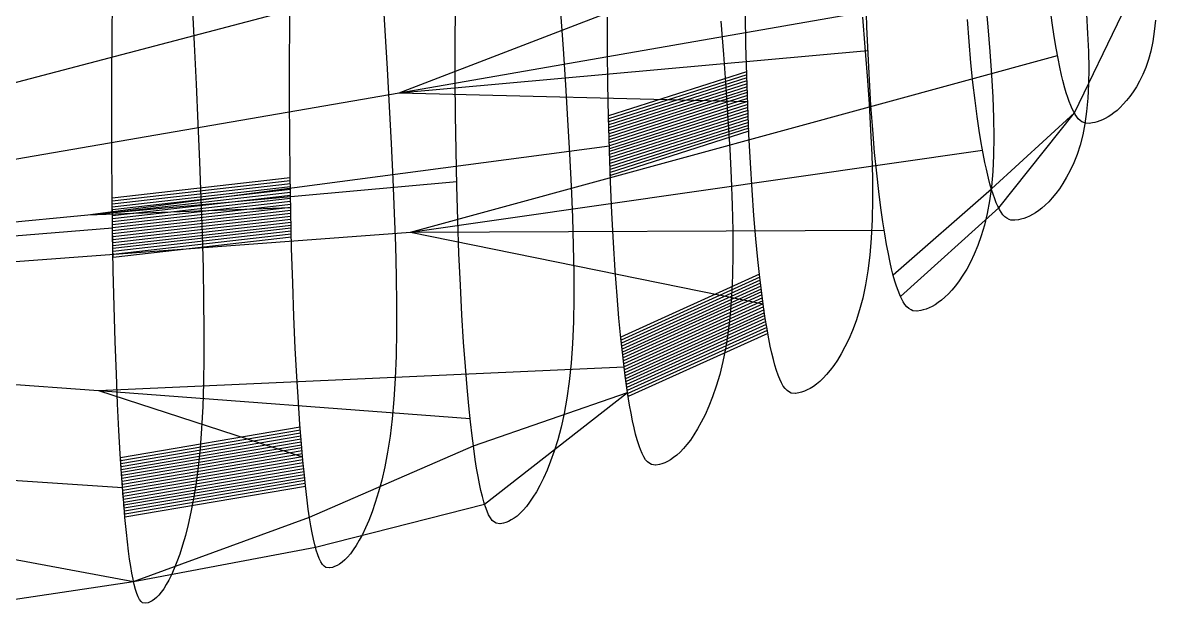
# Model space of a CAD drawing. Extents: x -442 to 442, y 0 to 303.
# Drawn here: x 207.7 to 436.3, y 16.7 to 135.2 of the extents above; entities that cross this region are included whole.
import ezdxf

# ---------------------------------------------------------------- set-up
doc = ezdxf.new("R2010")
doc.units = 0

msp = doc.modelspace()

# ---------------------------------------------------------------- linework, layer by layer
at = {"layer": 'default', "color": 8, "linetype": 'CONTINUOUS'}
for p, q in [((283.664, 121.023, 306.413), (412.981, 170.812, 195.612)), ((35.344, 78.234, 669.552), (314.97, 151.738, 364.912)), ((283.664, 121.023, 306.413), (398.056, 140.995, 173.731)), ((283.664, 121.023, 306.413), (378.28, 129.588, 152.432)), ((35.344, 78.234, 669.552), (283.664, 121.023, 306.413)), ((283.664, 121.023, 306.413), (353.993, 119.284, 132.039)), ((220.815, 96.464, 254.471), (326.089, 110.377, 111.977)), ((220.815, 96.464, 254.471), (295.275, 103.161, 92.887)), ((35.344, 78.234, 669.552), (220.815, 96.464, 254.471)), ((220.815, 96.464, 254.471), (261.779, 97.917, 75.366)), ((144.525, 87.149, 219.698), (225.815, 93.813, 60.029))]:
    msp.add_line(p, q, dxfattribs=at)
at = {"layer": 'default', "color": 3, "linetype": 'CONTINUOUS'}
for p, q in [((261.618, 134.713, 75.69), (261.718, 142.328, 75.489)), ((225.715, 132.113, 60.279), (225.81, 140.037, 60.041)), ((378.082, 134.35, 152.62), (377.91, 139.819, 152.784)), ((294.984, 130.926, 93.367), (295.035, 138.127, 93.283)), ((415.468, 135.141, 194.269), (415.064, 138.198, 194.488)), ((325.732, 129.592, 112.472), (325.717, 136.303, 112.494)), ((353.669, 130.729, 132.424), (353.575, 136.866, 132.536)), ((398.702, 131.367, 173.263), (398.372, 135.824, 173.502)), ((415.879, 132.421, 194.047), (415.468, 135.141, 194.269)), ((261.56, 127.137, 75.806), (261.618, 134.713, 75.69)), ((378.306, 128.94, 152.406), (378.082, 134.35, 152.62)), ((225.657, 124.227, 60.424), (225.715, 132.113, 60.279)), ((294.982, 123.74, 93.369), (294.984, 130.926, 93.367)), ((353.817, 124.611, 132.248), (353.669, 130.729, 132.424)), ((399.07, 127.113, 172.996), (398.702, 131.367, 173.263)), ((416.279, 130.043, 193.832), (415.879, 132.421, 194.047)), ((325.805, 122.885, 112.371), (325.732, 129.592, 112.472)), ((378.577, 123.643, 152.149), (378.306, 128.94, 152.406)), ((416.66, 127.98, 193.626), (416.279, 130.043, 193.832)), ((261.548, 119.575, 75.831), (261.56, 127.137, 75.806)), ((399.471, 123.121, 172.704), (399.07, 127.113, 172.996)), ((417.022, 126.194, 193.431), (416.66, 127.98, 193.626)), ((417.365, 124.638, 193.246), (417.022, 126.194, 193.431)), ((225.638, 116.357, 60.473), (225.657, 124.227, 60.424)), ((295.036, 116.558, 93.281), (294.982, 123.74, 93.369)), ((354.016, 118.559, 132.011), (353.817, 124.611, 132.248)), ((378.892, 118.518, 151.848), (378.577, 123.643, 152.149)), ((417.633, 123.517, 193.1), (417.365, 124.638, 193.246)), ((325.932, 116.199, 112.195), (325.805, 122.885, 112.371)), ((399.894, 119.483, 172.398), (399.471, 123.121, 172.704)), ((261.584, 112.016, 75.757), (261.548, 119.575, 75.831)), ((400.325, 116.245, 172.085), (399.894, 119.483, 172.398)), ((354.263, 112.634, 131.718), (354.016, 118.559, 132.011)), ((379.248, 113.626, 151.51), (378.892, 118.518, 151.848)), ((225.662, 108.489, 60.413), (225.638, 116.357, 60.473)), ((295.14, 109.397, 93.109), (295.036, 116.558, 93.281)), ((326.11, 109.585, 111.948), (325.932, 116.199, 112.195)), ((400.746, 113.414, 171.78), (400.325, 116.245, 172.085)), ((354.555, 106.899, 131.371), (354.263, 112.634, 131.718)), ((379.639, 109.035, 151.138), (379.248, 113.626, 151.51)), ((401.15, 110.958, 171.487), (400.746, 113.414, 171.78)), ((261.667, 104.48, 75.591), (261.584, 112.016, 75.757)), ((401.533, 108.831, 171.209), (401.15, 110.958, 171.487)), ((225.725, 100.645, 60.254), (225.662, 108.489, 60.413)), ((295.293, 102.313, 92.857), (295.14, 109.397, 93.109)), ((326.335, 103.109, 111.636), (326.11, 109.585, 111.948)), ((380.053, 104.85, 150.743), (379.639, 109.035, 151.138)), ((401.898, 106.978, 170.944), (401.533, 108.831, 171.209)), ((354.888, 101.425, 130.976), (354.555, 106.899, 131.371)), ((402.184, 105.643, 170.736), (401.898, 106.978, 170.944)), ((261.795, 97.024, 75.336), (261.667, 104.48, 75.591)), ((326.606, 96.841, 111.26), (326.335, 103.109, 111.636)), ((380.479, 101.125, 150.337), (380.053, 104.85, 150.743)), ((225.827, 92.884, 59.998), (225.725, 100.645, 60.254)), ((295.491, 95.376, 92.53), (295.293, 102.313, 92.857)), ((355.257, 96.288, 130.538), (354.888, 101.425, 130.976)), ((380.897, 97.868, 149.939), (380.479, 101.125, 150.337)), ((261.963, 89.723, 74.998), (261.795, 97.024, 75.336)), ((326.918, 90.857, 110.827), (326.606, 96.841, 111.26)), ((355.652, 91.604, 130.069), (355.257, 96.288, 130.538)), ((381.299, 95.042, 149.557), (380.897, 97.868, 149.939)), ((295.734, 88.662, 92.131), (295.491, 95.376, 92.53)), ((381.681, 92.594, 149.192), (381.299, 95.042, 149.557)), ((225.965, 85.284, 59.654), (225.827, 92.884, 59.998)), ((356.06, 87.434, 129.584), (355.652, 91.604, 130.069)), ((382.046, 90.462, 148.845), (381.681, 92.594, 149.192)), ((262.171, 82.656, 74.58), (261.963, 89.723, 74.998)), ((327.267, 85.24, 110.343), (326.918, 90.857, 110.827)), ((382.334, 88.925, 148.571), (382.046, 90.462, 148.845)), ((296.016, 82.252, 91.666), (295.734, 88.662, 92.131)), ((356.461, 83.788, 129.108), (356.06, 87.434, 129.584)), ((226.137, 77.927, 59.221), (225.965, 85.284, 59.654)), ((327.643, 80.119, 109.821), (327.267, 85.24, 110.343)), ((262.416, 75.908, 74.089), (262.171, 82.656, 74.58)), ((356.849, 80.624, 128.647), (356.461, 83.788, 129.108)), ((296.334, 76.235, 91.141), (296.016, 82.252, 91.666)), ((328.034, 75.56, 109.279), (327.643, 80.119, 109.821)), ((357.219, 77.883, 128.208), (356.849, 80.624, 128.647)), ((226.342, 70.902, 58.709), (226.137, 77.927, 59.221)), ((357.573, 75.495, 127.787), (357.219, 77.883, 128.208)), ((262.695, 69.574, 73.53), (262.416, 75.908, 74.089)), ((296.679, 70.747, 90.573), (296.334, 76.235, 91.141)), ((328.42, 71.573, 108.743), (328.034, 75.56, 109.279)), ((357.852, 73.774, 127.455), (357.573, 75.495, 127.787)), ((226.576, 64.308, 58.122), (226.342, 70.902, 58.709)), ((328.794, 68.112, 108.224), (328.42, 71.573, 108.743)), ((262.998, 63.797, 72.921), (262.695, 69.574, 73.53)), ((297.04, 65.863, 89.979), (296.679, 70.747, 90.573)), ((329.152, 65.114, 107.727), (328.794, 68.112, 108.224)), ((226.832, 58.293, 57.48), (226.576, 64.308, 58.122)), ((297.397, 61.59, 89.39), (297.04, 65.863, 89.979)), ((329.495, 62.502, 107.251), (329.152, 65.114, 107.727)), ((263.317, 58.654, 72.283), (262.998, 63.797, 72.921)), ((329.767, 60.619, 106.874), (329.495, 62.502, 107.251)), ((297.744, 57.881, 88.818), (297.397, 61.59, 89.39)), ((227.101, 52.938, 56.805), (226.832, 58.293, 57.48)), ((263.633, 54.155, 71.648), (263.317, 58.654, 72.283)), ((298.077, 54.668, 88.269), (297.744, 57.881, 88.818)), ((227.37, 48.253, 56.131), (227.101, 52.938, 56.805)), ((263.941, 50.25, 71.03), (263.633, 54.155, 71.648)), ((298.397, 51.868, 87.742), (298.077, 54.668, 88.269)), ((298.65, 49.849, 87.325), (298.397, 51.868, 87.742)), ((227.632, 44.187, 55.474), (227.37, 48.253, 56.131)), ((264.238, 46.866, 70.435), (263.941, 50.25, 71.03)), ((264.523, 43.917, 69.864), (264.238, 46.866, 70.435)), ((227.885, 40.663, 54.841), (227.632, 44.187, 55.474)), ((264.749, 41.791, 69.41), (264.523, 43.917, 69.864)), ((228.128, 37.592, 54.231), (227.885, 40.663, 54.841)), ((228.321, 35.378, 53.747), (228.128, 37.592, 54.231))]:
    msp.add_line(p, q, dxfattribs=at)
at = {"layer": 'default', "color": 5, "linetype": 'CONTINUOUS'}
for p, q in [((280.318, 141.457, 38.183), (280.795, 133.638, 37.227)), ((402.041, 139.598, 129.804), (402.513, 134.377, 129.354)), ((241.887, 139.009, 19.746), (242.29, 130.868, 18.734)), ((316.224, 137.244, 58.365), (316.733, 129.897, 57.525)), ((348.609, 135.51, 80.729), (349.13, 128.761, 80.007)), ((377.168, 136.295, 104.517), (377.67, 130.262, 103.921)), ((422.368, 136.884, 156.093), (422.629, 133.005, 155.904)), ((436.296, 135.689, 183.027), (436.082, 133.44, 183.142)), ((280.795, 133.638, 37.227), (281.244, 125.903, 36.326)), ((402.513, 134.377, 129.354), (402.92, 129.379, 128.967)), ((422.629, 133.005, 155.904), (422.796, 129.372, 155.783)), ((436.082, 133.44, 183.142), (435.777, 131.372, 183.307)), ((242.29, 130.868, 18.734), (242.67, 122.814, 17.782)), ((435.777, 131.372, 183.307), (435.382, 129.477, 183.52)), ((316.733, 129.897, 57.525), (317.211, 122.665, 56.737)), ((349.13, 128.761, 80.007), (349.608, 122.165, 79.344)), ((377.67, 130.262, 103.921), (378.118, 124.419, 103.39)), ((402.92, 129.379, 128.967), (403.254, 124.64, 128.649)), ((422.796, 129.372, 155.783), (422.86, 125.986, 155.737)), ((435.382, 129.477, 183.52), (434.902, 127.739, 183.779)), ((281.244, 125.903, 36.326), (281.666, 118.289, 35.481)), ((422.86, 125.986, 155.737), (422.821, 122.845, 155.765)), ((434.352, 126.155, 184.076), (433.75, 124.719, 184.401)), ((434.902, 127.739, 183.779), (434.352, 126.155, 184.076)), ((378.118, 124.419, 103.39), (378.501, 118.826, 102.935)), ((403.254, 124.64, 128.649), (403.501, 120.18, 128.414)), ((433.75, 124.719, 184.401), (433.113, 123.422, 184.745)), ((242.67, 122.814, 17.782), (243.026, 114.887, 16.889)), ((317.211, 122.665, 56.737), (317.65, 115.598, 56.015)), ((349.608, 122.165, 79.344), (350.032, 115.777, 78.754)), ((422.821, 122.845, 155.765), (422.674, 119.941, 155.872)), ((431.794, 121.219, 185.457), (431.128, 120.29, 185.816)), ((432.459, 122.26, 185.098), (431.794, 121.219, 185.457)), ((433.113, 123.422, 184.745), (432.459, 122.26, 185.098)), ((403.501, 120.18, 128.414), (403.654, 116.004, 128.269)), ((422.674, 119.941, 155.872), (422.426, 117.269, 156.052)), ((430.468, 119.465, 186.173), (429.819, 118.732, 186.523)), ((431.128, 120.29, 185.816), (430.468, 119.465, 186.173)), ((281.666, 118.289, 35.481), (282.051, 110.849, 34.708)), ((378.501, 118.826, 102.935), (378.813, 113.523, 102.564)), ((420.118, 116.7, 191.759), (419.949, 117.001, 191.85)), ((420.426, 116.221, 191.593), (420.118, 116.7, 191.759)), ((422.426, 117.269, 156.052), (422.078, 114.813, 156.304)), ((427.942, 117.009, 187.536), (427.34, 116.57, 187.861)), ((428.556, 117.512, 187.204), (427.942, 117.009, 187.536)), ((429.18, 118.083, 186.868), (428.556, 117.512, 187.204)), ((429.819, 118.732, 186.523), (429.18, 118.083, 186.868)), ((243.026, 114.887, 16.889), (243.351, 107.141, 16.075)), ((317.65, 115.598, 56.015), (318.038, 108.754, 55.375)), ((350.032, 115.777, 78.754), (350.394, 109.662, 78.253)), ((403.654, 116.004, 128.269), (403.701, 112.112, 128.224)), ((420.747, 115.815, 191.42), (420.426, 116.221, 191.593)), ((421.096, 115.482, 191.231), (420.747, 115.815, 191.42)), ((421.465, 115.223, 191.032), (421.096, 115.482, 191.231)), ((421.868, 115.038, 190.815), (421.465, 115.223, 191.032)), ((422.078, 114.813, 156.304), (421.633, 112.563, 156.627)), ((422.192, 114.92, 190.639), (421.868, 115.038, 190.815)), ((422.913, 114.889, 190.25), (422.192, 114.92, 190.639)), ((422.964, 114.889, 190.223), (422.913, 114.889, 190.25)), ((423.604, 114.966, 189.878), (422.964, 114.889, 190.223)), ((424.05, 115.073, 189.637), (423.604, 114.966, 189.878)), ((424.577, 115.215, 189.352), (424.05, 115.073, 189.637)), ((425.092, 115.391, 189.074), (424.577, 115.215, 189.352)), ((425.63, 115.607, 188.784), (425.092, 115.391, 189.074)), ((426.181, 115.872, 188.486), (425.63, 115.607, 188.784)), ((426.752, 116.192, 188.178), (426.181, 115.872, 188.486)), ((427.34, 116.57, 187.861), (426.752, 116.192, 188.178)), ((378.813, 113.523, 102.564), (379.04, 108.534, 102.294)), ((403.701, 112.112, 128.224), (403.643, 108.503, 128.278)), ((421.633, 112.563, 156.627), (421.098, 110.502, 157.015)), ((282.051, 110.849, 34.708), (282.391, 103.645, 34.025)), ((421.098, 110.502, 157.015), (420.485, 108.623, 157.46)), ((318.038, 108.754, 55.375), (318.366, 102.204, 54.833)), ((350.394, 109.662, 78.253), (350.686, 103.866, 77.848)), ((379.04, 108.534, 102.294), (379.174, 103.862, 102.136)), ((403.643, 108.503, 128.278), (403.477, 105.167, 128.437)), ((420.485, 108.623, 157.46), (419.817, 106.922, 157.944)), ((243.351, 107.141, 16.075), (243.637, 99.64, 15.357)), ((419.112, 105.386, 158.456), (418.389, 104.011, 158.98)), ((419.817, 106.922, 157.944), (419.112, 105.386, 158.456)), ((282.391, 103.645, 34.025), (282.678, 96.749, 33.45)), ((350.686, 103.866, 77.848), (350.895, 98.412, 77.558)), ((379.174, 103.862, 102.136), (379.204, 99.509, 102.099)), ((403.477, 105.167, 128.437), (403.207, 102.098, 128.693)), ((418.389, 104.011, 158.98), (417.655, 102.779, 159.513)), ((318.366, 102.204, 54.833), (318.63, 95.994, 54.399)), ((403.207, 102.098, 128.693), (402.836, 99.28, 129.047)), ((416.193, 100.706, 160.573), (415.478, 99.84, 161.092)), ((416.921, 101.681, 160.045), (416.193, 100.706, 160.573)), ((417.655, 102.779, 159.513), (416.921, 101.681, 160.045)), ((243.637, 99.64, 15.357), (243.878, 92.461, 14.754)), ((350.895, 98.412, 77.558), (351.012, 93.306, 77.395)), ((379.204, 99.509, 102.099), (379.132, 95.474, 102.185)), ((402.836, 99.28, 129.047), (402.367, 96.698, 129.494)), ((414.089, 98.402, 162.1), (413.414, 97.81, 162.589)), ((414.776, 99.075, 161.602), (414.089, 98.402, 162.1)), ((415.478, 99.84, 161.092), (414.776, 99.075, 161.602)), ((282.678, 96.749, 33.45), (282.907, 90.213, 32.991)), ((402.367, 96.698, 129.494), (401.805, 94.335, 130.028)), ((404.856, 97.515, 168.798), (404.674, 97.874, 168.93)), ((405.19, 96.943, 168.556), (404.856, 97.515, 168.798)), ((405.539, 96.457, 168.303), (405.19, 96.943, 168.556)), ((405.918, 96.058, 168.028), (405.539, 96.457, 168.303)), ((406.32, 95.747, 167.736), (405.918, 96.058, 168.028)), ((410.877, 96.164, 164.43), (410.287, 95.912, 164.858)), ((411.481, 96.474, 163.992), (410.877, 96.164, 164.43)), ((412.108, 96.85, 163.537), (411.481, 96.474, 163.992)), ((412.753, 97.293, 163.069), (412.108, 96.85, 163.537)), ((413.414, 97.81, 162.589), (412.753, 97.293, 163.069)), ((318.63, 95.994, 54.399), (318.815, 90.153, 54.093)), ((379.132, 95.474, 102.185), (378.952, 91.745, 102.399)), ((401.805, 94.335, 130.028), (401.165, 92.181, 130.638)), ((406.759, 95.523, 167.418), (406.32, 95.747, 167.736)), ((407.113, 95.379, 167.161), (406.759, 95.523, 167.418)), ((407.901, 95.336, 166.589), (407.113, 95.379, 167.161)), ((407.957, 95.335, 166.549), (407.901, 95.336, 166.589)), ((408.657, 95.421, 166.041), (407.957, 95.335, 166.549)), ((409.146, 95.544, 165.686), (408.657, 95.421, 166.041)), ((409.723, 95.709, 165.267), (409.146, 95.544, 165.686)), ((410.287, 95.912, 164.858), (409.723, 95.709, 165.267)), ((243.878, 92.461, 14.754), (244.069, 85.657, 14.276)), ((351.012, 93.306, 77.395), (351.028, 88.55, 77.373)), ((378.952, 91.745, 102.399), (378.671, 88.316, 102.733)), ((401.165, 92.181, 130.638), (400.47, 90.232, 131.301)), ((282.907, 90.213, 32.991), (283.065, 84.064, 32.673)), ((318.815, 90.153, 54.093), (318.915, 84.684, 53.93)), ((400.47, 90.232, 131.301), (399.736, 88.474, 131.999)), ((351.028, 88.55, 77.373), (350.943, 84.142, 77.491)), ((378.671, 88.316, 102.733), (378.29, 85.167, 103.185)), ((398.985, 86.9, 132.714), (398.224, 85.491, 133.439)), ((399.736, 88.474, 131.999), (398.985, 86.9, 132.714)), ((244.069, 85.657, 14.276), (244.199, 79.256, 13.949)), ((318.915, 84.684, 53.93), (318.918, 79.591, 53.924)), ((378.29, 85.167, 103.185), (377.812, 82.285, 103.753)), ((398.224, 85.491, 133.439), (397.464, 84.236, 134.163)), ((283.065, 84.064, 32.673), (283.146, 78.309, 32.511)), ((350.943, 84.142, 77.491), (350.752, 80.069, 77.756)), ((396.71, 83.122, 134.881), (395.971, 82.134, 135.585)), ((397.464, 84.236, 134.163), (396.71, 83.122, 134.881)), ((350.752, 80.069, 77.756), (350.462, 76.325, 78.159)), ((377.812, 82.285, 103.753), (377.243, 79.646, 104.428)), ((394.535, 80.494, 136.952), (393.838, 79.819, 137.616)), ((395.244, 81.262, 136.277), (394.535, 80.494, 136.952)), ((395.971, 82.134, 135.585), (395.244, 81.262, 136.277)), ((244.199, 79.256, 13.949), (244.263, 73.266, 13.79)), ((283.146, 78.309, 32.511), (283.141, 72.95, 32.521)), ((318.918, 79.591, 53.924), (318.827, 74.871, 54.075)), ((377.243, 79.646, 104.428), (376.598, 77.244, 105.195)), ((385.037, 79.56, 145.997), (384.851, 79.974, 146.174)), ((385.377, 78.899, 145.673), (385.037, 79.56, 145.997)), ((385.733, 78.337, 145.334), (385.377, 78.899, 145.673)), ((386.12, 77.875, 144.965), (385.733, 78.337, 145.334)), ((386.532, 77.514, 144.573), (386.12, 77.875, 144.965)), ((391.22, 77.952, 140.109), (390.612, 77.668, 140.688)), ((391.843, 78.302, 139.516), (391.22, 77.952, 140.109)), ((392.489, 78.728, 138.9), (391.843, 78.302, 139.516)), ((393.155, 79.232, 138.266), (392.489, 78.728, 138.9)), ((393.838, 79.819, 137.616), (393.155, 79.232, 138.266)), ((350.462, 76.325, 78.159), (350.074, 72.888, 78.697)), ((376.598, 77.244, 105.195), (375.897, 75.071, 106.027)), ((386.983, 77.253, 144.144), (386.532, 77.514, 144.573)), ((387.346, 77.084, 143.798), (386.983, 77.253, 144.144)), ((388.156, 77.028, 143.027), (387.346, 77.084, 143.798)), ((388.213, 77.026, 142.972), (388.156, 77.028, 143.027)), ((388.934, 77.118, 142.286), (388.213, 77.026, 142.972)), ((389.437, 77.255, 141.807), (388.934, 77.118, 142.286)), ((390.031, 77.439, 141.241), (389.437, 77.255, 141.807)), ((390.612, 77.668, 140.688), (390.031, 77.439, 141.241)), ((244.263, 73.266, 13.79), (244.253, 67.688, 13.815)), ((318.827, 74.871, 54.075), (318.636, 70.511, 54.389)), ((375.897, 75.071, 106.027), (375.16, 73.111, 106.902)), ((283.141, 72.95, 32.521), (283.051, 67.983, 32.702)), ((350.074, 72.888, 78.697), (349.59, 69.743, 79.368)), ((374.407, 71.358, 107.797), (373.643, 69.789, 108.703)), ((375.16, 73.111, 106.902), (374.407, 71.358, 107.797)), ((318.636, 70.511, 54.389), (318.351, 66.504, 54.859)), ((349.59, 69.743, 79.368), (349.018, 66.865, 80.163)), ((373.643, 69.789, 108.703), (372.882, 68.393, 109.608)), ((244.253, 67.688, 13.815), (244.169, 62.519, 14.024)), ((283.051, 67.983, 32.702), (282.871, 63.396, 33.063)), ((318.351, 66.504, 54.859), (317.974, 62.827, 55.48)), ((349.018, 66.865, 80.163), (348.369, 64.246, 81.062)), ((372.127, 67.154, 110.503), (371.388, 66.055, 111.382)), ((372.882, 68.393, 109.608), (372.127, 67.154, 110.503)), ((348.369, 64.246, 81.062), (347.667, 61.877, 82.036)), ((369.952, 64.235, 113.086), (369.256, 63.487, 113.913)), ((370.661, 65.087, 112.245), (369.952, 64.235, 113.086)), ((371.388, 66.055, 111.382), (370.661, 65.087, 112.245)), ((244.169, 62.519, 14.024), (244.009, 57.746, 14.426)), ((282.871, 63.396, 33.063), (282.607, 59.182, 33.592)), ((317.974, 62.827, 55.48), (317.507, 59.463, 56.249)), ((347.667, 61.877, 82.036), (346.93, 59.743, 83.059)), ((360.501, 63.276, 124.31), (360.318, 63.741, 124.527)), ((360.836, 62.534, 123.912), (360.501, 63.276, 124.31)), ((361.188, 61.903, 123.494), (360.836, 62.534, 123.912)), ((361.572, 61.383, 123.038), (361.188, 61.903, 123.494)), ((367.266, 61.808, 116.277), (366.644, 61.422, 117.015)), ((367.911, 62.278, 115.511), (367.266, 61.808, 116.277)), ((368.575, 62.836, 114.722), (367.911, 62.278, 115.511)), ((369.256, 63.487, 113.913), (368.575, 62.836, 114.722)), ((317.507, 59.463, 56.249), (316.956, 56.386, 57.157)), ((346.93, 59.743, 83.059), (346.177, 57.834, 84.104)), ((361.98, 60.975, 122.554), (361.572, 61.383, 123.038)), ((362.427, 60.679, 122.023), (361.98, 60.975, 122.554)), ((362.787, 60.487, 121.595), (362.427, 60.679, 122.023)), ((363.593, 60.416, 120.639), (362.787, 60.487, 121.595)), ((363.65, 60.414, 120.571), (363.593, 60.416, 120.639)), ((364.367, 60.51, 119.719), (363.65, 60.414, 120.571)), ((364.868, 60.659, 119.124), (364.367, 60.51, 119.719)), ((365.46, 60.859, 118.421), (364.868, 60.659, 119.124)), ((366.039, 61.11, 117.734), (365.46, 60.859, 118.421)), ((366.644, 61.422, 117.015), (366.039, 61.11, 117.734)), ((244.009, 57.746, 14.426), (243.776, 53.361, 15.009)), ((282.607, 59.182, 33.592), (282.26, 55.315, 34.289)), ((346.177, 57.834, 84.104), (345.415, 56.126, 85.162)), ((282.26, 55.315, 34.289), (281.832, 51.777, 35.147)), ((316.956, 56.386, 57.157), (316.334, 53.586, 58.183)), ((345.415, 56.126, 85.162), (344.655, 54.607, 86.217)), ((243.776, 53.361, 15.009), (243.472, 49.339, 15.772)), ((316.334, 53.586, 58.183), (315.661, 51.055, 59.291)), ((343.902, 53.26, 87.26), (343.165, 52.067, 88.283)), ((344.655, 54.607, 86.217), (343.902, 53.26, 87.26)), ((281.832, 51.777, 35.147), (281.328, 48.543, 36.157)), ((315.661, 51.055, 59.291), (314.956, 48.775, 60.454)), ((342.441, 51.015, 89.287), (341.736, 50.09, 90.267)), ((343.165, 52.067, 88.283), (342.441, 51.015, 89.287)), ((243.472, 49.339, 15.772), (243.098, 45.66, 16.709)), ((281.328, 48.543, 36.157), (280.76, 45.602, 37.296)), ((314.956, 48.775, 60.454), (314.236, 46.737, 61.641)), ((332.359, 49.125, 103.277), (332.179, 49.635, 103.527)), ((332.689, 48.312, 102.819), (332.359, 49.125, 103.277)), ((333.036, 47.619, 102.338), (332.689, 48.312, 102.819)), ((340.365, 48.574, 92.168), (339.704, 47.971, 93.085)), ((341.043, 49.279, 91.228), (340.365, 48.574, 92.168)), ((341.736, 50.09, 90.267), (341.043, 49.279, 91.228)), ((314.236, 46.737, 61.641), (313.507, 44.915, 62.841)), ((333.415, 47.047, 101.812), (333.036, 47.619, 102.338)), ((333.818, 46.598, 101.253), (333.415, 47.047, 101.812)), ((334.26, 46.271, 100.639), (333.818, 46.598, 101.253)), ((334.617, 46.058, 100.144), (334.26, 46.271, 100.639)), ((335.416, 45.974, 99.036), (334.617, 46.058, 100.144)), ((335.472, 45.971, 98.957), (335.416, 45.974, 99.036)), ((336.184, 46.07, 97.97), (335.472, 45.971, 98.957)), ((336.681, 46.228, 97.28), (336.184, 46.07, 97.97)), ((337.269, 46.441, 96.464), (336.681, 46.228, 97.28)), ((337.844, 46.71, 95.667), (337.269, 46.441, 96.464)), ((338.446, 47.046, 94.832), (337.844, 46.71, 95.667)), ((339.063, 47.462, 93.975), (338.446, 47.046, 94.832)), ((339.704, 47.971, 93.085), (339.063, 47.462, 93.975)), ((243.098, 45.66, 16.709), (242.659, 42.297, 17.809)), ((280.76, 45.602, 37.296), (280.148, 42.943, 38.525)), ((313.507, 44.915, 62.841), (312.781, 43.294, 64.037)), ((242.659, 42.297, 17.809), (242.165, 39.239, 19.047)), ((280.148, 42.943, 38.525), (279.505, 40.549, 39.813)), ((312.063, 41.858, 65.22), (311.36, 40.585, 66.38)), ((312.781, 43.294, 64.037), (312.063, 41.858, 65.22)), ((242.165, 39.239, 19.047), (241.633, 36.476, 20.382)), ((279.505, 40.549, 39.813), (278.85, 38.408, 41.127)), ((310.67, 39.464, 67.517), (309.997, 38.48, 68.625)), ((311.36, 40.585, 66.38), (310.67, 39.464, 67.517)), ((278.85, 38.408, 41.127), (278.188, 36.496, 42.455)), ((301.086, 37.521, 83.311), (300.916, 38.069, 83.591)), ((301.398, 36.648, 82.797), (301.086, 37.521, 83.311)), ((301.725, 35.903, 82.257), (301.398, 36.648, 82.797)), ((308.691, 36.867, 70.778), (308.062, 36.226, 71.815)), ((309.337, 37.617, 69.714), (308.691, 36.867, 70.778)), ((309.997, 38.48, 68.625), (309.337, 37.617, 69.714)), ((241.633, 36.476, 20.382), (241.075, 33.988, 21.78)), ((277.529, 34.796, 43.778), (276.876, 33.289, 45.086)), ((278.188, 36.496, 42.455), (277.529, 34.796, 43.778)), ((302.084, 35.287, 81.666), (301.725, 35.903, 82.257)), ((302.466, 34.804, 81.036), (302.084, 35.287, 81.666)), ((302.885, 34.449, 80.346), (302.466, 34.804, 81.036)), ((303.224, 34.218, 79.787), (302.885, 34.449, 80.346)), ((305.186, 34.385, 76.555), (304.712, 34.219, 77.335)), ((305.745, 34.608, 75.634), (305.186, 34.385, 76.555)), ((306.291, 34.891, 74.732), (305.745, 34.608, 75.634)), ((306.864, 35.246, 73.789), (306.291, 34.891, 74.732)), ((307.451, 35.687, 72.821), (306.864, 35.246, 73.789)), ((308.062, 36.226, 71.815), (307.451, 35.687, 72.821)), ((241.075, 33.988, 21.78), (240.506, 31.765, 23.205)), ((276.876, 33.289, 45.086), (276.238, 31.955, 46.367)), ((303.983, 34.122, 78.537), (303.224, 34.218, 79.787)), ((304.036, 34.118, 78.449), (303.983, 34.122, 78.537)), ((304.712, 34.219, 77.335), (304.036, 34.118, 78.449)), ((239.932, 29.778, 24.645), (239.36, 28.013, 26.078)), ((240.506, 31.765, 23.205), (239.932, 29.778, 24.645)), ((275.001, 29.749, 48.848), (274.402, 28.845, 50.05)), ((275.611, 30.78, 47.624), (275.001, 29.749, 48.848)), ((276.238, 31.955, 46.367), (275.611, 30.78, 47.624)), ((239.36, 28.013, 26.078), (238.795, 26.449, 27.495)), ((266.933, 28.802, 65.029), (266.781, 29.379, 65.335)), ((267.214, 27.88, 64.466), (266.933, 28.802, 65.029)), ((267.51, 27.094, 63.873), (267.214, 27.88, 64.466)), ((273.816, 28.061, 51.224), (273.246, 27.391, 52.368)), ((274.402, 28.845, 50.05), (273.816, 28.061, 51.224)), ((238.795, 26.449, 27.495), (238.241, 25.065, 28.883)), ((267.833, 26.444, 63.224), (267.51, 27.094, 63.873)), ((268.178, 25.932, 62.532), (267.833, 26.444, 63.224)), ((268.557, 25.556, 61.772), (268.178, 25.932, 62.532)), ((268.864, 25.311, 61.158), (268.557, 25.556, 61.772)), ((269.55, 25.204, 59.781), (268.864, 25.311, 61.158)), ((269.598, 25.2, 59.684), (269.55, 25.204, 59.781)), ((270.211, 25.301, 58.456), (269.598, 25.2, 59.684)), ((270.639, 25.472, 57.596), (270.211, 25.301, 58.456)), ((271.146, 25.703, 56.581), (270.639, 25.472, 57.596)), ((271.641, 25.998, 55.587), (271.146, 25.703, 56.581)), ((272.16, 26.367, 54.547), (271.641, 25.998, 55.587)), ((272.692, 26.827, 53.478), (272.16, 26.367, 54.547)), ((273.246, 27.391, 52.368), (272.692, 26.827, 53.478)), ((237.699, 23.846, 30.243), (237.17, 22.777, 31.568)), ((238.241, 25.065, 28.883), (237.699, 23.846, 30.243)), ((230.195, 21.844, 49.05), (230.064, 22.445, 49.379)), ((230.437, 20.883, 48.444), (230.195, 21.844, 49.05)), ((230.692, 20.063, 47.805), (230.437, 20.883, 48.444)), ((236.144, 21.027, 34.14), (235.65, 20.334, 35.378)), ((236.651, 21.84, 32.869), (236.144, 21.027, 34.14)), ((237.17, 22.777, 31.568), (236.651, 21.84, 32.869)), ((230.971, 19.384, 47.107), (230.692, 20.063, 47.805)), ((231.268, 18.849, 46.36), (230.971, 19.384, 47.107)), ((231.596, 18.455, 45.54), (231.268, 18.849, 46.36)), ((231.86, 18.198, 44.877), (231.596, 18.455, 45.54)), ((233.395, 18.354, 41.03), (233.024, 18.179, 41.959)), ((233.833, 18.592, 39.932), (233.395, 18.354, 41.03)), ((234.261, 18.895, 38.858), (233.833, 18.592, 39.932)), ((234.71, 19.276, 37.733), (234.261, 18.895, 38.858)), ((235.171, 19.751, 36.578), (234.71, 19.276, 37.733)), ((235.65, 20.334, 35.378), (235.171, 19.751, 36.578)), ((232.453, 18.082, 43.391), (231.86, 18.198, 44.877)), ((232.495, 18.078, 43.285), (232.453, 18.082, 43.391)), ((233.024, 18.179, 41.959), (232.495, 18.078, 43.285))]:
    msp.add_line(p, q, dxfattribs=at)
at = {"layer": 'default', "color": 1, "linetype": 'CONTINUOUS'}
for p, q in [((419.949, 117.001, 191.85), (429.568, 136.945, 214.53)), ((285.957, 92.927, 303.886), (416.556, 128.542, 193.682)), ((418.035, 121.985, 192.884), (417.633, 123.517, 193.1)), ((418.312, 121.031, 192.734), (418.035, 121.985, 192.884)), ((418.611, 120.096, 192.573), (418.312, 121.031, 192.734)), ((418.908, 119.265, 192.412), (418.611, 120.096, 192.573)), ((419.207, 118.519, 192.251), (418.908, 119.265, 192.412)), ((403.208, 101.647, 169.994), (419.949, 117.001, 191.85)), ((404.674, 97.874, 168.93), (419.949, 117.001, 191.85)), ((419.508, 117.85, 192.088), (419.207, 118.519, 192.251)), ((419.812, 117.245, 191.924), (419.508, 117.85, 192.088)), ((419.949, 117.001, 191.85), (419.812, 117.245, 191.924)), ((285.957, 92.927, 303.886), (401.419, 109.465, 171.292)), ((402.613, 103.818, 170.425), (402.184, 105.643, 170.736)), ((402.91, 102.681, 170.21), (402.613, 103.818, 170.425)), ((383.364, 84.323, 147.59), (403.208, 101.647, 169.994)), ((403.231, 101.567, 169.977), (402.91, 102.681, 170.21)), ((403.551, 100.576, 169.745), (403.231, 101.567, 169.977)), ((403.872, 99.686, 169.512), (403.551, 100.576, 169.745)), ((404.197, 98.887, 169.276), (403.872, 99.686, 169.512)), ((404.525, 98.166, 169.038), (404.197, 98.887, 169.276)), ((384.851, 79.974, 146.174), (404.674, 97.874, 168.93)), ((404.674, 97.874, 168.93), (404.525, 98.166, 169.038)), ((34.215, 74.338, 669.148), (285.957, 92.927, 303.886)), ((285.957, 92.927, 303.886), (381.567, 93.323, 149.301)), ((285.957, 92.927, 303.886), (357.138, 78.485, 128.304)), ((382.765, 86.824, 148.161), (382.334, 88.925, 148.571)), ((383.064, 85.514, 147.876), (382.765, 86.824, 148.161)), ((383.388, 84.231, 147.568), (383.064, 85.514, 147.876)), ((383.711, 83.089, 147.259), (383.388, 84.231, 147.568)), ((384.037, 82.064, 146.95), (383.711, 83.089, 147.259)), ((384.367, 81.143, 146.635), (384.037, 82.064, 146.95)), ((384.7, 80.311, 146.317), (384.367, 81.143, 146.635)), ((384.851, 79.974, 146.174), (384.7, 80.311, 146.317)), ((34.215, 74.338, 669.148), (222.995, 61.024, 249.881)), ((358.272, 71.42, 126.957), (357.852, 73.774, 127.455)), ((358.564, 69.953, 126.61), (358.272, 71.42, 126.957)), ((358.881, 68.515, 126.234), (358.564, 69.953, 126.61)), ((359.198, 67.235, 125.858), (358.881, 68.515, 126.234)), ((359.517, 66.086, 125.479), (359.198, 67.235, 125.858)), ((222.995, 61.024, 249.881), (329.073, 65.773, 107.836)), ((359.841, 65.053, 125.094), (359.517, 66.086, 125.479)), ((360.17, 64.119, 124.703), (359.841, 65.053, 125.094)), ((360.318, 63.741, 124.527), (360.17, 64.119, 124.703)), ((222.995, 61.024, 249.881), (264.173, 47.61, 70.566)), ((222.995, 61.024, 249.881), (298.004, 55.374, 88.39)), ((298.65, 49.849, 87.325), (329.767, 60.619, 106.874)), ((300.916, 38.069, 83.591), (329.767, 60.619, 106.874)), ((330.175, 58.043, 106.307), (329.767, 60.619, 106.874)), ((330.46, 56.438, 105.912), (330.175, 58.043, 106.307)), ((330.769, 54.864, 105.483), (330.46, 56.438, 105.912)), ((331.079, 53.462, 105.053), (330.769, 54.864, 105.483)), ((331.392, 52.204, 104.619), (331.079, 53.462, 105.053)), ((331.71, 51.072, 104.177), (331.392, 52.204, 104.619)), ((332.033, 50.05, 103.729), (331.71, 51.072, 104.177)), ((265.57, 35.419, 67.764), (298.65, 49.849, 87.325)), ((299.032, 47.088, 86.695), (298.65, 49.849, 87.325)), ((332.179, 49.635, 103.527), (332.033, 50.05, 103.729)), ((145.752, 46.913, 214.43), (227.829, 41.437, 54.98)), ((299.299, 45.367, 86.256), (299.032, 47.088, 86.695)), ((299.589, 43.679, 85.778), (299.299, 45.367, 86.256)), ((299.88, 42.175, 85.298), (299.589, 43.679, 85.778)), ((265.09, 38.883, 68.726), (264.749, 41.791, 69.41)), ((300.174, 40.825, 84.813), (299.88, 42.175, 85.298)), ((265.329, 37.07, 68.247), (265.09, 38.883, 68.726)), ((300.474, 39.611, 84.319), (300.174, 40.825, 84.813)), ((300.778, 38.513, 83.818), (300.474, 39.611, 84.319)), ((265.588, 35.292, 67.726), (265.329, 37.07, 68.247)), ((266.781, 29.379, 65.335), (300.916, 38.069, 83.591)), ((300.916, 38.069, 83.591), (300.778, 38.513, 83.818)), ((228.613, 32.349, 53.016), (228.321, 35.378, 53.747)), ((230.064, 22.445, 49.379), (265.57, 35.419, 67.764)), ((265.85, 33.708, 67.202), (265.588, 35.292, 67.726)), ((228.817, 30.46, 52.504), (228.613, 32.349, 53.016)), ((266.114, 32.285, 66.672), (265.85, 33.708, 67.202)), ((266.383, 31.005, 66.132), (266.114, 32.285, 66.672)), ((189.69, 30.027, 40.585), (230.064, 22.445, 49.379)), ((229.04, 28.608, 51.946), (228.817, 30.46, 52.504)), ((266.657, 29.848, 65.584), (266.383, 31.005, 66.132)), ((266.781, 29.379, 65.335), (266.657, 29.848, 65.584)), ((229.264, 26.957, 51.384), (229.04, 28.608, 51.946)), ((230.064, 22.445, 49.379), (266.781, 29.379, 65.335)), ((229.491, 25.474, 50.816), (229.264, 26.957, 51.384)), ((229.722, 24.141, 50.236), (229.491, 25.474, 50.816)), ((229.957, 22.934, 49.646), (229.722, 24.141, 50.236)), ((230.064, 22.445, 49.379), (229.957, 22.934, 49.646)), ((191.147, 16.66, 35.984), (230.064, 22.445, 49.379))]:
    msp.add_line(p, q, dxfattribs=at)
at = {"layer": 'default', "color": 2, "linetype": 'CONTINUOUS'}
for p, q in [((353.801, 125.278, 132.267), (325.929, 116.373, 112.2)), ((353.815, 124.679, 132.25), (325.943, 115.774, 112.179)), ((353.834, 124.079, 132.227), (325.96, 115.174, 112.157)), ((353.854, 123.48, 132.204), (325.976, 114.574, 112.134)), ((353.815, 124.679, 132.25), (353.801, 124.679, 132.267)), ((353.834, 124.079, 132.227), (353.815, 124.079, 132.25)), ((353.854, 123.48, 132.204), (353.834, 123.48, 132.227)), ((353.874, 122.88, 132.18), (325.992, 113.975, 112.112)), ((353.894, 122.281, 132.157), (326.008, 113.375, 112.09)), ((353.913, 121.682, 132.133), (326.024, 112.776, 112.067)), ((353.874, 122.88, 132.18), (353.854, 122.88, 132.204)), ((353.894, 122.281, 132.157), (353.874, 122.281, 132.18)), ((353.913, 121.682, 132.133), (353.894, 121.682, 132.157)), ((353.933, 121.082, 132.11), (326.04, 112.176, 112.045)), ((353.953, 120.483, 132.086), (326.057, 111.576, 112.022)), ((353.973, 119.883, 132.063), (326.073, 110.977, 112)), ((353.993, 119.284, 132.039), (326.089, 110.377, 111.977)), ((353.933, 121.082, 132.11), (353.913, 121.082, 132.133)), ((353.953, 120.483, 132.086), (353.933, 120.483, 132.11)), ((353.973, 119.883, 132.063), (353.953, 119.883, 132.086)), ((353.993, 119.284, 132.039), (353.973, 119.284, 132.063)), ((354.012, 118.684, 132.016), (326.105, 109.778, 111.955)), ((354.036, 118.085, 131.987), (326.124, 109.178, 111.928)), ((354.061, 117.486, 131.958), (326.145, 108.579, 111.899)), ((354.086, 116.886, 131.928), (326.166, 107.979, 111.871)), ((354.012, 118.684, 132.016), (353.993, 118.684, 132.039)), ((354.036, 118.085, 131.987), (354.012, 118.085, 132.016)), ((354.061, 117.486, 131.958), (354.036, 117.486, 131.987)), ((354.086, 116.886, 131.928), (354.061, 116.886, 131.958)), ((325.943, 115.774, 112.179), (325.929, 116.373, 112.2)), ((325.96, 115.174, 112.157), (325.943, 115.774, 112.179)), ((325.976, 114.574, 112.134), (325.96, 115.174, 112.157)), ((325.992, 113.975, 112.112), (325.976, 114.574, 112.134)), ((354.111, 116.287, 131.899), (326.187, 107.38, 111.842)), ((354.136, 115.688, 131.869), (326.207, 106.78, 111.813)), ((354.161, 115.089, 131.839), (326.228, 106.181, 111.784)), ((354.186, 114.489, 131.81), (326.249, 105.581, 111.755)), ((354.111, 116.287, 131.899), (354.086, 116.287, 131.928)), ((354.136, 115.688, 131.869), (354.111, 115.688, 131.899)), ((354.161, 115.089, 131.839), (354.136, 115.089, 131.869)), ((354.186, 114.489, 131.81), (354.161, 114.489, 131.839)), ((326.008, 113.375, 112.09), (325.992, 113.975, 112.112)), ((326.024, 112.776, 112.067), (326.008, 113.375, 112.09)), ((326.04, 112.176, 112.045), (326.024, 112.776, 112.067)), ((326.057, 111.576, 112.022), (326.04, 112.176, 112.045)), ((354.211, 113.89, 131.78), (326.27, 104.982, 111.726)), ((354.235, 113.291, 131.751), (326.291, 104.382, 111.697)), ((354.211, 113.89, 131.78), (354.186, 113.89, 131.81)), ((354.235, 113.291, 131.751), (354.211, 113.291, 131.78)), ((326.073, 110.977, 112), (326.057, 111.576, 112.022)), ((326.089, 110.377, 111.977), (326.073, 110.977, 112)), ((326.105, 109.778, 111.955), (326.089, 110.377, 111.977)), ((326.124, 109.178, 111.928), (326.105, 109.778, 111.955)), ((326.145, 108.579, 111.899), (326.124, 109.178, 111.928)), ((326.166, 107.979, 111.871), (326.145, 108.579, 111.899)), ((326.187, 107.38, 111.842), (326.166, 107.979, 111.871)), ((326.207, 106.78, 111.813), (326.187, 107.38, 111.842)), ((326.228, 106.181, 111.784), (326.207, 106.78, 111.813)), ((326.249, 105.581, 111.755), (326.228, 106.181, 111.784)), ((326.27, 104.982, 111.726), (326.249, 105.581, 111.755)), ((261.677, 103.915, 75.572), (225.736, 99.812, 60.227)), ((261.687, 103.315, 75.551), (225.744, 99.212, 60.207)), ((261.687, 103.315, 75.551), (261.677, 103.315, 75.572)), ((326.291, 104.382, 111.697), (326.27, 104.982, 111.726)), ((261.697, 102.715, 75.531), (225.752, 98.612, 60.187)), ((261.708, 102.116, 75.51), (225.76, 98.012, 60.167)), ((261.718, 101.516, 75.49), (225.768, 97.413, 60.148)), ((261.728, 100.916, 75.469), (225.776, 96.813, 60.128)), ((261.697, 102.715, 75.531), (261.687, 102.715, 75.551)), ((261.708, 102.116, 75.51), (261.697, 102.116, 75.531)), ((261.718, 101.516, 75.49), (261.708, 101.516, 75.51)), ((261.728, 100.916, 75.469), (261.718, 100.916, 75.49)), ((225.744, 99.212, 60.207), (225.736, 99.812, 60.227)), ((225.752, 98.612, 60.187), (225.744, 99.212, 60.207)), ((225.76, 98.012, 60.167), (225.752, 98.612, 60.187)), ((261.738, 100.316, 75.448), (225.784, 96.213, 60.108)), ((261.749, 99.716, 75.428), (225.791, 95.613, 60.088)), ((261.759, 99.117, 75.407), (225.799, 95.013, 60.068)), ((261.769, 98.517, 75.387), (225.807, 94.413, 60.049)), ((261.738, 100.316, 75.448), (261.728, 100.316, 75.469)), ((261.749, 99.716, 75.428), (261.738, 99.716, 75.448)), ((261.759, 99.117, 75.407), (261.749, 99.117, 75.428)), ((261.769, 98.517, 75.387), (261.759, 98.517, 75.407)), ((225.768, 97.413, 60.148), (225.76, 98.012, 60.167)), ((225.776, 96.813, 60.128), (225.768, 97.413, 60.148)), ((225.784, 96.213, 60.108), (225.776, 96.813, 60.128)), ((225.791, 95.613, 60.088), (225.784, 96.213, 60.108)), ((261.779, 97.917, 75.366), (225.815, 93.813, 60.029)), ((261.79, 97.317, 75.346), (225.823, 93.214, 60.009)), ((261.802, 96.717, 75.321), (225.832, 92.614, 59.986)), ((261.816, 96.118, 75.294), (225.843, 92.014, 59.959)), ((261.779, 97.917, 75.366), (261.769, 97.917, 75.387)), ((261.79, 97.317, 75.346), (261.779, 97.317, 75.366)), ((261.802, 96.717, 75.321), (261.79, 96.717, 75.346)), ((261.816, 96.118, 75.294), (261.802, 96.118, 75.321)), ((225.799, 95.013, 60.068), (225.791, 95.613, 60.088)), ((225.807, 94.413, 60.049), (225.799, 95.013, 60.068)), ((225.815, 93.813, 60.029), (225.807, 94.413, 60.049)), ((225.823, 93.214, 60.009), (225.815, 93.813, 60.029)), ((261.829, 95.518, 75.266), (225.854, 91.414, 59.932)), ((261.843, 94.918, 75.238), (225.865, 90.814, 59.904)), ((261.857, 94.318, 75.211), (225.876, 90.214, 59.877)), ((261.829, 95.518, 75.266), (261.816, 95.518, 75.294)), ((261.843, 94.918, 75.238), (261.829, 94.918, 75.266)), ((261.857, 94.318, 75.211), (261.843, 94.318, 75.238)), ((225.832, 92.614, 59.986), (225.823, 93.214, 60.009)), ((225.843, 92.014, 59.959), (225.832, 92.614, 59.986)), ((225.854, 91.414, 59.932), (225.843, 92.014, 59.959)), ((261.871, 93.719, 75.183), (225.886, 89.615, 59.85)), ((261.885, 93.119, 75.155), (225.897, 89.015, 59.823)), ((261.898, 92.519, 75.128), (225.908, 88.415, 59.796)), ((261.912, 91.92, 75.1), (225.919, 87.815, 59.769)), ((261.871, 93.719, 75.183), (261.857, 93.719, 75.211)), ((261.885, 93.119, 75.155), (261.871, 93.119, 75.183)), ((261.898, 92.519, 75.128), (261.885, 92.519, 75.155)), ((261.912, 91.92, 75.1), (261.898, 91.92, 75.128)), ((225.865, 90.814, 59.904), (225.854, 91.414, 59.932)), ((225.876, 90.214, 59.877), (225.865, 90.814, 59.904)), ((225.886, 89.615, 59.85), (225.876, 90.214, 59.877)), ((225.897, 89.015, 59.823), (225.886, 89.615, 59.85)), ((225.908, 88.415, 59.796), (225.897, 89.015, 59.823)), ((225.919, 87.815, 59.769), (225.908, 88.415, 59.796)), ((356.387, 84.46, 129.195), (328.403, 71.754, 108.767)), ((356.453, 83.863, 129.117), (328.465, 71.155, 108.68)), ((356.525, 83.265, 129.031), (328.53, 70.557, 108.591)), ((356.599, 82.667, 128.945), (328.594, 69.959, 108.501)), ((356.453, 83.863, 129.117), (356.387, 83.863, 129.195)), ((356.525, 83.265, 129.031), (356.453, 83.265, 129.117)), ((356.599, 82.667, 128.945), (356.525, 82.667, 129.031)), ((356.672, 82.07, 128.858), (328.659, 69.361, 108.411)), ((356.745, 81.472, 128.771), (328.724, 68.763, 108.322)), ((356.818, 80.875, 128.684), (328.788, 68.165, 108.232)), ((356.896, 80.277, 128.592), (328.859, 67.567, 108.134)), ((356.672, 82.07, 128.858), (356.599, 82.07, 128.945)), ((356.745, 81.472, 128.771), (356.672, 81.472, 128.858)), ((356.818, 80.875, 128.684), (356.745, 80.875, 128.771)), ((356.896, 80.277, 128.592), (356.818, 80.277, 128.684)), ((356.976, 79.68, 128.496), (328.931, 66.969, 108.034)), ((357.057, 79.083, 128.4), (329.002, 66.371, 107.935)), ((357.138, 78.485, 128.304), (329.073, 65.773, 107.836)), ((357.218, 77.888, 128.208), (329.145, 65.175, 107.737)), ((356.976, 79.68, 128.496), (356.896, 79.68, 128.592)), ((357.057, 79.083, 128.4), (356.976, 79.083, 128.496)), ((357.138, 78.485, 128.304), (357.057, 78.485, 128.4)), ((357.218, 77.888, 128.208), (357.138, 77.888, 128.304)), ((357.307, 77.291, 128.103), (329.223, 64.577, 107.629)), ((357.395, 76.694, 127.998), (329.301, 63.979, 107.52)), ((357.484, 76.097, 127.893), (329.38, 63.382, 107.411)), ((357.572, 75.5, 127.788), (329.458, 62.784, 107.302)), ((357.307, 77.291, 128.103), (357.218, 77.291, 128.208)), ((357.395, 76.694, 127.998), (357.307, 76.694, 128.103)), ((357.484, 76.097, 127.893), (357.395, 76.097, 127.998)), ((357.572, 75.5, 127.788), (357.484, 75.5, 127.893)), ((357.669, 74.903, 127.673), (329.541, 62.186, 107.188)), ((357.766, 74.306, 127.558), (329.627, 61.589, 107.068)), ((357.864, 73.71, 127.442), (329.713, 60.991, 106.949)), ((357.669, 74.903, 127.673), (357.572, 74.903, 127.788)), ((357.766, 74.306, 127.558), (357.669, 74.306, 127.673)), ((357.864, 73.71, 127.442), (357.766, 73.71, 127.558)), ((328.465, 71.155, 108.68), (328.403, 71.754, 108.767)), ((328.53, 70.557, 108.591), (328.465, 71.155, 108.68)), ((357.97, 73.113, 127.316), (329.802, 60.394, 106.825)), ((358.077, 72.517, 127.189), (329.897, 59.797, 106.693)), ((357.97, 73.113, 127.316), (357.864, 73.113, 127.442)), ((358.077, 72.517, 127.189), (357.97, 72.517, 127.316)), ((328.594, 69.959, 108.501), (328.53, 70.557, 108.591)), ((328.659, 69.361, 108.411), (328.594, 69.959, 108.501)), ((328.724, 68.763, 108.322), (328.659, 69.361, 108.411)), ((328.788, 68.165, 108.232), (328.724, 68.763, 108.322)), ((328.859, 67.567, 108.134), (328.788, 68.165, 108.232)), ((328.931, 66.969, 108.034), (328.859, 67.567, 108.134)), ((329.002, 66.371, 107.935), (328.931, 66.969, 108.034)), ((329.073, 65.773, 107.836), (329.002, 66.371, 107.935)), ((329.145, 65.175, 107.737), (329.073, 65.773, 107.836)), ((329.223, 64.577, 107.629), (329.145, 65.175, 107.737)), ((329.301, 63.979, 107.52), (329.223, 64.577, 107.629)), ((329.38, 63.382, 107.411), (329.301, 63.979, 107.52)), ((329.458, 62.784, 107.302), (329.38, 63.382, 107.411)), ((329.541, 62.186, 107.188), (329.458, 62.784, 107.302)), ((329.627, 61.589, 107.068), (329.541, 62.186, 107.188)), ((329.713, 60.991, 106.949), (329.627, 61.589, 107.068)), ((329.802, 60.394, 106.825), (329.713, 60.991, 106.949)), ((329.897, 59.797, 106.693), (329.802, 60.394, 106.825)), ((263.677, 53.599, 71.56), (227.423, 47.43, 55.998)), ((263.724, 53, 71.465), (227.462, 46.83, 55.901)), ((263.724, 53, 71.465), (263.677, 53, 71.56)), ((263.772, 52.401, 71.37), (227.501, 46.231, 55.804)), ((263.819, 51.802, 71.275), (227.539, 45.632, 55.707)), ((263.866, 51.203, 71.181), (227.578, 45.033, 55.611)), ((263.913, 50.604, 71.086), (227.617, 44.433, 55.514)), ((263.772, 52.401, 71.37), (263.724, 52.401, 71.465)), ((263.819, 51.802, 71.275), (263.772, 51.802, 71.37)), ((263.866, 51.203, 71.181), (263.819, 51.203, 71.275)), ((263.913, 50.604, 71.086), (263.866, 50.604, 71.181)), ((263.963, 50.005, 70.987), (227.658, 43.834, 55.411)), ((264.015, 49.406, 70.882), (227.701, 43.235, 55.303)), ((264.068, 48.807, 70.776), (227.744, 42.636, 55.195)), ((264.12, 48.208, 70.671), (227.786, 42.037, 55.088)), ((263.963, 50.005, 70.987), (263.913, 50.005, 71.086)), ((264.015, 49.406, 70.882), (263.963, 49.406, 70.987)), ((264.068, 48.807, 70.776), (264.015, 48.807, 70.882)), ((264.12, 48.208, 70.671), (264.068, 48.208, 70.776)), ((227.462, 46.83, 55.901), (227.423, 47.43, 55.998)), ((227.501, 46.231, 55.804), (227.462, 46.83, 55.901)), ((227.539, 45.632, 55.707), (227.501, 46.231, 55.804)), ((264.173, 47.61, 70.566), (227.829, 41.437, 54.98)), ((264.225, 47.011, 70.461), (227.872, 40.838, 54.872)), ((264.282, 46.412, 70.347), (227.918, 40.239, 54.757)), ((264.34, 45.813, 70.231), (227.966, 39.64, 54.638)), ((264.173, 47.61, 70.566), (264.12, 47.61, 70.671)), ((264.225, 47.011, 70.461), (264.173, 47.011, 70.566)), ((264.282, 46.412, 70.347), (264.225, 46.412, 70.461)), ((264.34, 45.813, 70.231), (264.282, 45.813, 70.347)), ((227.578, 45.033, 55.611), (227.539, 45.632, 55.707)), ((227.617, 44.433, 55.514), (227.578, 45.033, 55.611)), ((227.658, 43.834, 55.411), (227.617, 44.433, 55.514)), ((227.701, 43.235, 55.303), (227.658, 43.834, 55.411)), ((264.397, 45.214, 70.115), (228.013, 39.041, 54.519)), ((264.455, 44.616, 69.999), (228.061, 38.442, 54.4)), ((264.513, 44.017, 69.883), (228.108, 37.843, 54.281)), ((264.397, 45.214, 70.115), (264.34, 45.214, 70.231)), ((264.455, 44.616, 69.999), (264.397, 44.616, 70.115)), ((264.513, 44.017, 69.883), (264.455, 44.017, 69.999)), ((227.744, 42.636, 55.195), (227.701, 43.235, 55.303)), ((227.786, 42.037, 55.088), (227.744, 42.636, 55.195)), ((227.829, 41.437, 54.98), (227.786, 42.037, 55.088)), ((227.872, 40.838, 54.872), (227.829, 41.437, 54.98)), ((264.576, 43.418, 69.757), (228.158, 37.244, 54.155)), ((264.64, 42.82, 69.63), (228.211, 36.644, 54.024)), ((264.703, 42.221, 69.502), (228.263, 36.045, 53.893)), ((264.769, 41.623, 69.371), (228.315, 35.446, 53.762)), ((264.576, 43.418, 69.757), (264.513, 43.418, 69.883)), ((264.64, 42.82, 69.63), (264.576, 42.82, 69.757)), ((264.703, 42.221, 69.502), (264.64, 42.221, 69.63)), ((264.769, 41.623, 69.371), (264.703, 41.623, 69.502)), ((227.918, 40.239, 54.757), (227.872, 40.838, 54.872)), ((227.966, 39.64, 54.638), (227.918, 40.239, 54.757)), ((228.013, 39.041, 54.519), (227.966, 39.64, 54.638)), ((228.061, 38.442, 54.4), (228.013, 39.041, 54.519)), ((228.108, 37.843, 54.281), (228.061, 38.442, 54.4)), ((228.158, 37.244, 54.155), (228.108, 37.843, 54.281)), ((228.211, 36.644, 54.024), (228.158, 37.244, 54.155)), ((228.263, 36.045, 53.893), (228.211, 36.644, 54.024)), ((228.315, 35.446, 53.762), (228.263, 36.045, 53.893))]:
    msp.add_line(p, q, dxfattribs=at)

doc.saveas('drawing.dxf')
